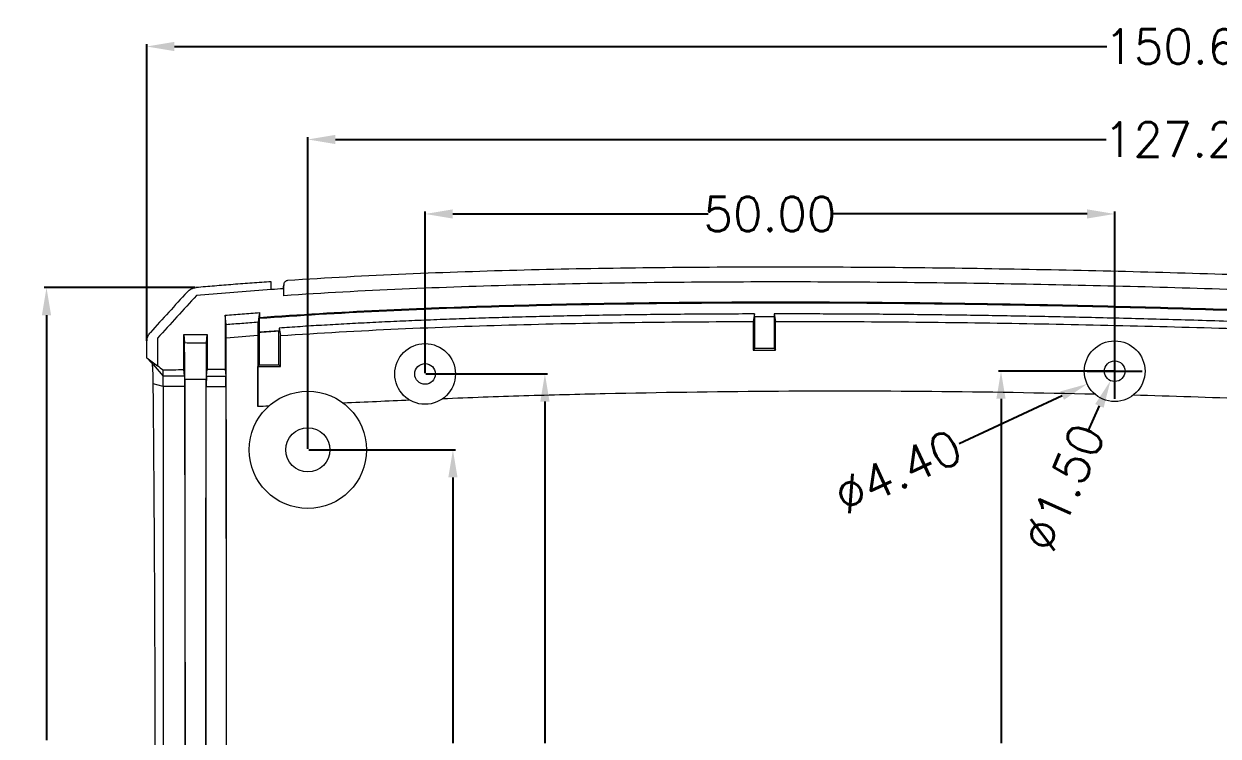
# Model space of a CAD drawing. Header units: inches. Extents: x 319 to 1827, y 1181 to 1488.
# Drawn here: x 567.2 to 653.8, y 1378.6 to 1430.2 of the extents above; entities that cross this region are included whole.
import ezdxf

# ---------------------------------------------------------------- set-up
doc = ezdxf.new("R2010")
doc.units = ezdxf.units.IN
doc.styles.get("Standard").update_dxf_attribs({"font": 'txt', "bigfont": 'gbcbig.shx'})
doc.dimstyles.new('2.5', dxfattribs={"dimtxt": 2.5, "dimasz": 2, "dimexe": 0.18, "dimexo": 0.0625, "dimgap": 0.09, "dimtad": 0, "dimzin": 0, "dimdsep": 46, "dimtxsty": 'Standard', "dimcen": 2, "dimclrd": 3, "dimclre": 3, "dimclrt": 256, "dimadec": 0, "dimazin": 0, "dimtfac": 1, "dimtofl": 0, "dimtmove": 0, "dimatfit": 3, "dimfxl": 1, "dimtolj": 1, "dimtzin": 0, "dimarcsym": 0})

# ---------------------------------------------------------------- blocks, each defined once
blk = doc.blocks.new('*D182')
at = {"color": 3, "lineweight": -2}
for p, q in [((587.839, 1399.41), (587.839, 1422.031)), ((589.839, 1421.851), (645.724, 1421.851)), ((713.039, 1421.851), (657.154, 1421.851)), ((715.039, 1393.26), (715.039, 1422.031))]:
    blk.add_line(p, q, dxfattribs=at)
at = {"color": 3}
for points in [[(589.839, 1422.184), (589.839, 1421.518), (587.839, 1421.851)], [(713.039, 1422.184), (713.039, 1421.518), (715.039, 1421.851)]]:
    blk.add_solid(points, dxfattribs=at)
at = {"layer": 'Defpoints', "color": 0}
for p in [(715.039, 1421.851), (587.839, 1399.348), (715.039, 1393.198)]:
    blk.add_point(p, dxfattribs=at)
at = {"insert": (651.439, 1421.851), "char_height": 2.5, "attachment_point": 5}
blk.add_mtext('\\A1;127.20', dxfattribs=at)
blk = doc.blocks.new('*D183')
at = {"color": 3, "lineweight": -2}
for p, q in [((596.339, 1404.91), (596.339, 1416.63)), ((646.339, 1405.11), (646.339, 1416.63)), ((598.339, 1416.45), (616.874, 1416.45)), ((644.339, 1416.45), (625.804, 1416.45))]:
    blk.add_line(p, q, dxfattribs=at)
at = {"color": 3}
for points in [[(598.339, 1416.783), (598.339, 1416.117), (596.339, 1416.45)], [(644.339, 1416.783), (644.339, 1416.117), (646.339, 1416.45)]]:
    blk.add_solid(points, dxfattribs=at)
at = {"layer": 'Defpoints', "color": 0}
for p in [(646.339, 1416.45), (596.339, 1404.848), (646.339, 1405.048)]:
    blk.add_point(p, dxfattribs=at)
at = {"insert": (621.339, 1416.45), "char_height": 2.5, "attachment_point": 5}
blk.add_mtext('\\A1;50.00', dxfattribs=at)
blk = doc.blocks.new('*D184')
at = {"color": 3, "lineweight": -2}
for p, q in [((576.159, 1407.246), (576.159, 1428.773)), ((726.795, 1402.9), (726.795, 1428.773)), ((578.159, 1428.593), (645.762, 1428.593)), ((724.795, 1428.593), (657.192, 1428.593))]:
    blk.add_line(p, q, dxfattribs=at)
at = {"color": 3}
for points in [[(578.159, 1428.927), (578.159, 1428.26), (576.159, 1428.593)], [(724.795, 1428.927), (724.795, 1428.26), (726.795, 1428.593)]]:
    blk.add_solid(points, dxfattribs=at)
at = {"layer": 'Defpoints', "color": 0}
for p in [(576.159, 1428.593), (576.159, 1407.183), (726.795, 1402.837)]:
    blk.add_point(p, dxfattribs=at)
at = {"insert": (651.477, 1428.593), "char_height": 2.5, "attachment_point": 5}
blk.add_mtext('\\A1;150.64', dxfattribs=at)
blk = doc.blocks.new('*D185')
at = {"color": 3, "lineweight": -2}
for p, q in [((587.902, 1399.348), (598.537, 1399.348)), ((598.357, 1397.348), (598.357, 1378.079)), ((598.357, 1349.048), (598.357, 1368.316)), ((587.902, 1347.048), (598.537, 1347.048))]:
    blk.add_line(p, q, dxfattribs=at)
at = {"color": 3}
for points in [[(598.024, 1397.348), (598.69, 1397.348), (598.357, 1399.348)], [(598.024, 1349.048), (598.69, 1349.048), (598.357, 1347.048)]]:
    blk.add_solid(points, dxfattribs=at)
at = {"layer": 'Defpoints', "color": 0}
for p in [(587.839, 1399.348), (598.357, 1399.348), (587.839, 1347.048)]:
    blk.add_point(p, dxfattribs=at)
at = {"insert": (598.357, 1373.198), "char_height": 2.5, "attachment_point": 5, "rotation": 90}
blk.add_mtext('\\A1;52.30', dxfattribs=at)
blk = doc.blocks.new('*D186')
at = {"color": 3, "lineweight": -2}
for p, q in [((596.402, 1404.848), (605.207, 1404.848)), ((605.027, 1402.848), (605.027, 1378.079)), ((605.027, 1343.548), (605.027, 1368.316)), ((596.402, 1341.548), (605.207, 1341.548))]:
    blk.add_line(p, q, dxfattribs=at)
at = {"color": 3}
for points in [[(604.694, 1402.848), (605.361, 1402.848), (605.027, 1404.848)], [(604.694, 1343.548), (605.361, 1343.548), (605.027, 1341.548)]]:
    blk.add_solid(points, dxfattribs=at)
at = {"layer": 'Defpoints', "color": 0}
for p in [(596.339, 1404.848), (596.339, 1341.548), (605.027, 1341.548)]:
    blk.add_point(p, dxfattribs=at)
at = {"insert": (605.027, 1373.198), "char_height": 2.5, "attachment_point": 5, "rotation": 90}
blk.add_mtext('\\A1;63.30', dxfattribs=at)
blk = doc.blocks.new('*D187')
at = {"color": 3, "lineweight": -2}
for p, q in [((646.277, 1405.048), (637.917, 1405.048)), ((638.097, 1403.048), (638.097, 1378.079)), ((638.097, 1343.348), (638.097, 1368.316)), ((646.277, 1341.348), (637.917, 1341.348))]:
    blk.add_line(p, q, dxfattribs=at)
at = {"color": 3}
for points in [[(637.763, 1403.048), (638.43, 1403.048), (638.097, 1405.048)], [(637.763, 1343.348), (638.43, 1343.348), (638.097, 1341.348)]]:
    blk.add_solid(points, dxfattribs=at)
at = {"layer": 'Defpoints', "color": 0}
for p in [(638.097, 1405.048), (646.339, 1405.048), (646.339, 1341.348)]:
    blk.add_point(p, dxfattribs=at)
at = {"insert": (638.097, 1373.198), "char_height": 2.5, "attachment_point": 5, "rotation": 90}
blk.add_mtext('\\A1;63.70', dxfattribs=at)
blk = doc.blocks.new('*D193')
at = {"color": 3, "lineweight": -2}
for p, q in [((646.339, 1403.048), (646.339, 1407.048)), ((644.339, 1405.048), (648.339, 1405.048)), ((635.057, 1399.81), (642.53, 1403.279))]:
    blk.add_line(p, q, dxfattribs=at)
at = {"color": 3}
blk.add_solid([(642.389, 1403.581), (642.67, 1402.977), (644.344, 1404.121)], dxfattribs=at)
at = {"layer": 'Defpoints', "color": 0}
for p in [(648.335, 1405.974), (644.344, 1404.121)]:
    blk.add_point(p, dxfattribs=at)
at = {"insert": (630.63, 1397.754), "char_height": 2.5, "attachment_point": 5, "rotation": 24.90414}
blk.add_mtext('\\A1;∅4.40', dxfattribs=at)
blk = doc.blocks.new('*D194')
at = {"color": 3, "lineweight": -2}
for p, q in [((646.339, 1403.048), (646.339, 1407.048)), ((644.339, 1405.048), (648.339, 1405.048)), ((644.427, 1400.7), (645.232, 1402.53))]:
    blk.add_line(p, q, dxfattribs=at)
at = {"color": 3}
blk.add_solid([(644.927, 1402.664), (645.537, 1402.396), (646.037, 1404.361)], dxfattribs=at)
at = {"layer": 'Defpoints', "color": 0}
for p in [(646.641, 1405.734), (646.037, 1404.361)]:
    blk.add_point(p, dxfattribs=at)
at = {"insert": (642.629, 1396.612), "char_height": 2.5, "attachment_point": 5, "rotation": 66.25813}
blk.add_mtext('\\A1;∅1.50', dxfattribs=at)
blk = doc.blocks.new('*D197')
at = {"color": 3, "lineweight": -2}
for p, q in [((579.675, 1411.111), (568.71, 1411.111)), ((568.89, 1409.111), (568.89, 1378.288)), ((568.89, 1337.284), (568.89, 1368.108)), ((579.675, 1335.284), (568.71, 1335.284))]:
    blk.add_line(p, q, dxfattribs=at)
at = {"color": 3}
for points in [[(568.556, 1409.111), (569.223, 1409.111), (568.89, 1411.111)], [(568.556, 1337.284), (569.223, 1337.284), (568.89, 1335.284)]]:
    blk.add_solid(points, dxfattribs=at)
at = {"layer": 'Defpoints', "color": 0}
for p in [(568.89, 1411.111), (579.738, 1411.111), (579.738, 1335.284)]:
    blk.add_point(p, dxfattribs=at)
at = {"insert": (568.89, 1373.198), "char_height": 2.5, "attachment_point": 5, "rotation": 90}
blk.add_mtext('\\A1;75.83', dxfattribs=at)

msp = doc.modelspace()

# ---------------------------------------------------------------- linework, layer by layer
at = {"color": 7, "linetype": 'Continuous', "lineweight": 15}
for p, q in [((585.186, 1410.963), (585.186, 1411.539)), ((585.189, 1410.963), (579.762, 1410.537)), ((586.088, 1411.347), (586.056, 1411.022)), ((586.086, 1411.024), (586.086, 1411.317)), ((586.089, 1410.523), (586.089, 1411.024)), ((581.839, 1409.105), (581.839, 1405.176)), ((581.906, 1408.437), (581.839, 1409.105)), ((584.32, 1408.886), (584.339, 1408.926)), ((584.32, 1408.886), (584.32, 1407.894)), ((584.339, 1409.297), (584.339, 1408.926)), ((620.22, 1409.199), (620.129, 1408.654)), ((620.22, 1409.018), (620.22, 1409.199)), ((620.239, 1408.999), (620.22, 1409.018)), ((620.239, 1406.698), (620.239, 1408.999)), ((621.658, 1409.02), (621.639, 1409)), ((621.639, 1409), (621.639, 1406.698)), ((621.658, 1409.201), (621.658, 1409.02)), ((621.658, 1409.201), (621.749, 1408.658)), ((585.739, 1407.975), (585.758, 1407.996)), ((585.739, 1405.498), (585.739, 1407.975)), ((585.758, 1408.177), (585.758, 1407.996)), ((585.758, 1408.177), (585.851, 1407.627)), ((576.159, 1406.026), (576.159, 1407.183)), ((576.939, 1407.437), (576.939, 1405.452)), ((578.839, 1405.161), (578.839, 1407.698)), ((578.839, 1407.698), (578.897, 1407.118)), ((580.48, 1407.108), (580.539, 1407.698)), ((580.539, 1407.698), (580.539, 1405.169)), ((584.339, 1407.876), (584.32, 1407.894)), ((584.339, 1405.498), (584.339, 1407.876)), ((620.125, 1406.583), (620.239, 1406.698)), ((620.125, 1406.583), (621.753, 1406.583)), ((621.639, 1406.698), (620.239, 1406.698)), ((621.639, 1406.698), (621.753, 1406.583)), ((576.476, 1405.682), (576.159, 1406.026)), ((576.476, 1405.682), (576.68, 1405.453)), ((576.611, 1405.532), (576.617, 1405.526)), ((584.222, 1405.381), (584.339, 1405.498)), ((584.339, 1405.498), (585.739, 1405.498)), ((585.856, 1405.381), (585.739, 1405.498)), ((577.339, 1404.694), (577.339, 1405.154)), ((578.895, 1404.694), (577.339, 1404.694)), ((578.895, 1404.694), (578.839, 1405.161)), ((580.482, 1404.694), (580.539, 1405.169)), ((580.482, 1404.694), (581.897, 1404.694)), ((581.839, 1405.176), (581.897, 1404.694)), ((577.339, 1403.931), (576.629, 1404.143)), ((578.9, 1403.931), (577.339, 1403.931)), ((580.463, 1404.435), (578.914, 1404.444)), ((580.477, 1403.931), (581.901, 1403.931)), ((584.216, 1402.48), (584.206, 1402.48))]:
    msp.add_line(p, q, dxfattribs=at)
at = {"color": 8, "linetype": 'Continuous', "lineweight": 15}
msp.add_line((576.617, 1405.526), (577.339, 1404.694), dxfattribs=at)
at = {"color": 8, "linetype": 'Continuous', "lineweight": 15, "flags": 128}
msp.add_lwpolyline([(586.057, 1411.022), (586.058, 1411.032), (586.086, 1411.317)], dxfattribs=at)
at = {"color": 7, "linetype": 'Continuous', "lineweight": 15, "flags": 128}
msp.add_lwpolyline([(584.339, 1409.297), (584.29, 1409.001), (584.259, 1408.81), (584.228, 1408.62)], dxfattribs=at)
at = {"color": 7, "linetype": 'Continuous', "lineweight": 15}
for centre, radius in [((646.339, 1405.048), 2.2), ((596.339, 1404.848), 2.2), ((596.339, 1404.848), 0.75), ((646.339, 1405.048), 0.75), ((587.839, 1399.348), 4.25), ((587.839, 1399.348), 1.6)]:
    msp.add_circle(centre, radius, dxfattribs=at)
for centre, major_axis, ratio, start_param, end_param in [((580.482, 1403.695), (0, 1), 0.005236, 0.043633, 1.332677), ((655.781, 1375.501), (683.679, 0), 0.043661, 1.679162, 1.681074), ((581.896, 1403.695), (0, 1), 0.005236, 4.950509, 6.239552)]:
    msp.add_ellipse(centre, major_axis=major_axis, ratio=ratio, start_param=start_param, end_param=end_param, dxfattribs=at)
for points, knots in [([(723.795, 1406.308), (718.126, 1407.108), (712.442, 1407.827), (701.043, 1409.107), (695.326, 1409.667), (683.885, 1410.615), (678.158, 1411.003), (666.692, 1411.62), (660.954, 1411.849), (649.469, 1412.221), (643.72, 1412.363), (632.226, 1412.555), (626.482, 1412.602), (614.998, 1412.584), (609.258, 1412.522), (597.799, 1412.227), (592.079, 1411.995), (586.369, 1411.619)], [0, 0, 0, 0, 0.125, 0.125, 0.25, 0.25, 0.375, 0.375, 0.5, 0.5, 0.625, 0.625, 0.75, 0.75, 0.875, 0.875, 1, 1, 1, 1]), ([(585.186, 1411.539), (584.725, 1411.506), (583.806, 1411.441), (582.436, 1411.336), (581.082, 1411.227), (580.184, 1411.15), (579.738, 1411.111)], [0, 0, 0, 0, 0.254015, 0.505351, 0.75401, 1, 1, 1, 1]), ([(586.369, 1411.619), (586.293, 1411.614), (586.22, 1411.579), (586.117, 1411.469), (586.086, 1411.394), (586.086, 1411.317)], [0, 0, 0, 0, 0.5, 0.5, 1, 1, 1, 1]), ([(723.688, 1405.238), (718.012, 1406.039), (712.321, 1406.759), (700.908, 1408.041), (695.184, 1408.601), (683.727, 1409.549), (677.992, 1409.936), (666.512, 1410.552), (660.766, 1410.78), (649.266, 1411.15), (643.511, 1411.292), (632.002, 1411.482), (626.251, 1411.528), (614.753, 1411.507), (609.006, 1411.443), (597.533, 1411.142), (591.806, 1410.905), (586.089, 1410.523)], [0, 0, 0, 0, 0.125, 0.125, 0.25, 0.25, 0.375, 0.375, 0.5, 0.5, 0.625, 0.625, 0.75, 0.75, 0.875, 0.875, 1, 1, 1, 1]), ([(579.087, 1410.788), (579.101, 1410.803), (579.143, 1410.848), (579.238, 1410.928), (579.385, 1411.019), (579.56, 1411.087), (579.683, 1411.103), (579.738, 1411.111)], [0, 0, 0, 0, 0.081719, 0.247804, 0.500232, 0.776217, 1, 1, 1, 1]), ([(579.762, 1410.537), (579.292, 1410.02), (578.821, 1409.503), (578.351, 1408.987), (577.88, 1408.47), (577.41, 1407.953), (576.939, 1407.437)], [0, 0, 0, 0, 0.002102482, 0.002102482, 0.002102482, 0.004204969, 0.004204969, 0.004204969, 0.004204969]), ([(584.32, 1408.886), (590.095, 1409.308), (595.888, 1409.571), (607.487, 1409.91), (613.296, 1409.986), (624.923, 1410.028), (630.74, 1409.988), (642.376, 1409.809), (648.196, 1409.672), (659.834, 1409.309), (665.651, 1409.077), (677.273, 1408.467), (683.08, 1408.085), (694.672, 1407.135), (700.453, 1406.571), (711.986, 1405.28), (717.737, 1404.552), (723.474, 1403.742)], [0, 0, 0, 0, 0.125, 0.125, 0.25, 0.25, 0.375, 0.375, 0.5, 0.5, 0.625, 0.625, 0.75, 0.75, 0.875, 0.875, 1, 1, 1, 1]), ([(723.48, 1403.78), (717.743, 1404.59), (711.989, 1405.318), (700.453, 1406.609), (694.669, 1407.174), (683.082, 1408.123), (677.277, 1408.505), (665.655, 1409.116), (659.84, 1409.347), (648.204, 1409.71), (642.386, 1409.847), (630.751, 1410.026), (624.934, 1410.066), (613.309, 1410.025), (607.5, 1409.948), (595.902, 1409.61), (590.114, 1409.347), (584.339, 1408.926)], [0, 0, 0, 0, 0.125, 0.125, 0.25, 0.25, 0.375, 0.375, 0.5, 0.5, 0.625, 0.625, 0.75, 0.75, 0.875, 0.875, 1, 1, 1, 1]), ([(581.839, 1409.105), (582.253, 1409.138), (583.086, 1409.205), (583.92, 1409.266), (584.339, 1409.297)], [0, 0, 0, 0, 0.497476, 1, 1, 1, 1]), ([(620.22, 1409.199), (619.456, 1409.196), (617.945, 1409.192), (615.704, 1409.177), (613.51, 1409.158), (611.357, 1409.132), (609.245, 1409.101), (607.173, 1409.064), (605.142, 1409.021), (603.151, 1408.971), (601.202, 1408.916), (599.296, 1408.855), (597.436, 1408.788), (595.623, 1408.715), (593.857, 1408.638), (592.14, 1408.555), (590.473, 1408.468), (588.856, 1408.375), (587.29, 1408.28), (586.263, 1408.211), (585.758, 1408.177)], [0, 0, 0, 0, 0.066369, 0.131183, 0.194706, 0.25706, 0.318259, 0.37831, 0.437217, 0.494972, 0.551528, 0.606835, 0.660848, 0.713529, 0.764842, 0.814758, 0.86325, 0.910299, 0.955886, 1, 1, 1, 1]), ([(656.12, 1408.609), (655.284, 1408.637), (653.627, 1408.691), (651.167, 1408.764), (648.756, 1408.831), (646.397, 1408.891), (644.09, 1408.945), (641.835, 1408.993), (639.631, 1409.036), (637.476, 1409.074), (635.369, 1409.106), (633.307, 1409.133), (631.288, 1409.155), (629.306, 1409.173), (627.358, 1409.186), (625.438, 1409.195), (623.541, 1409.2), (622.284, 1409.2), (621.658, 1409.201)], [0, 0, 0, 0, 0.072793, 0.144188, 0.21414, 0.282601, 0.349531, 0.41494, 0.478876, 0.541382, 0.602507, 0.662299, 0.720852, 0.778305, 0.834803, 0.890488, 0.945505, 1, 1, 1, 1]), ([(581.906, 1408.437), (582.29, 1408.468), (583.063, 1408.532), (583.838, 1408.59), (584.228, 1408.62)], [0, 0, 0, 0, 0.496187, 1, 1, 1, 1]), ([(581.912, 1407.455), (581.912, 1407.59), (581.912, 1407.717), (581.911, 1407.951), (581.911, 1408.055), (581.909, 1408.318), (581.907, 1408.422), (581.906, 1408.437)], [0, 0, 0, 0, 0.25, 0.25, 0.5, 0.5, 1, 1, 1, 1]), ([(584.228, 1408.62), (584.227, 1408.612), (584.225, 1408.583), (584.223, 1408.484), (584.222, 1408.414), (584.219, 1408.153), (584.218, 1407.911), (584.217, 1407.641)], [0, 0, 0, 0, 0.25, 0.25, 0.5, 0.5, 1, 1, 1, 1]), ([(584.32, 1407.894), (584.559, 1407.912), (585.038, 1407.946), (585.518, 1407.979), (585.758, 1407.996)], [0, 0, 0, 0, 0.498251, 1, 1, 1, 1]), ([(585.851, 1407.627), (591.532, 1408.022), (597.238, 1408.264), (605.815, 1408.495), (608.677, 1408.55), (614.402, 1408.625), (617.265, 1408.646), (620.129, 1408.654)], [0, 0, 0, 0, 0.5, 0.5, 0.75, 0.75, 1, 1, 1, 1]), ([(620.129, 1408.654), (620.129, 1408.31), (620.127, 1407.62), (620.126, 1406.929), (620.125, 1406.583)], [0, 0, 0, 0, 0.499963, 1, 1, 1, 1]), ([(621.749, 1408.658), (627.461, 1408.663), (633.174, 1408.616), (641.746, 1408.475), (644.604, 1408.417), (650.32, 1408.28), (653.178, 1408.201), (656.036, 1408.111)], [0, 0, 0, 0, 0.5, 0.5, 0.75, 0.75, 1, 1, 1, 1]), ([(621.753, 1406.583), (621.752, 1406.93), (621.751, 1407.622), (621.749, 1408.312), (621.749, 1408.658)], [0, 0, 0, 0, 0.500047, 1, 1, 1, 1]), ([(576.159, 1407.183), (576.16, 1407.215), (576.162, 1407.283), (576.179, 1407.389), (576.209, 1407.505), (576.259, 1407.626), (576.328, 1407.749), (576.39, 1407.823), (576.422, 1407.861)], [0, 0, 0, 0, 0.12815, 0.272703, 0.43337, 0.609296, 0.798937, 1, 1, 1, 1]), ([(578.839, 1407.698), (579.122, 1407.698), (579.689, 1407.698), (580.255, 1407.698), (580.539, 1407.698), (580.539, 1407.698)], [0.000134, 0.000134, 0.000134, 0.000134, 0.5, 1, 1.000453, 1.000453, 1.000453, 1.000453]), ([(578.914, 1404.444), (578.914, 1404.506), (578.914, 1404.637), (578.913, 1404.841), (578.913, 1405.064), (578.912, 1405.304), (578.911, 1405.555), (578.91, 1405.814), (578.909, 1406.074), (578.908, 1406.343), (578.906, 1406.592), (578.904, 1406.798), (578.902, 1406.944), (578.9, 1407.039), (578.899, 1407.096), (578.898, 1407.111), (578.897, 1407.118)], [0, 0, 0, 0, 0.042474, 0.090456, 0.144123, 0.203621, 0.269034, 0.340364, 0.417499, 0.500182, 0.60487, 0.701324, 0.78909, 0.86803, 0.938246, 1, 1, 1, 1]), ([(580.48, 1407.108), (580.48, 1407.104), (580.479, 1407.095), (580.478, 1407.067), (580.477, 1407.029), (580.476, 1406.978), (580.475, 1406.915), (580.474, 1406.838), (580.474, 1406.749), (580.473, 1406.646), (580.472, 1406.532), (580.471, 1406.404), (580.47, 1406.265), (580.469, 1406.115), (580.468, 1405.955), (580.467, 1405.785), (580.467, 1405.607), (580.466, 1405.423), (580.465, 1405.232), (580.465, 1405.037), (580.464, 1404.838), (580.464, 1404.638), (580.464, 1404.502), (580.463, 1404.435)], [0, 0, 0, 0, 0.043144, 0.087192, 0.132097, 0.177808, 0.224266, 0.271403, 0.319146, 0.367414, 0.416123, 0.46518, 0.514491, 0.563957, 0.613479, 0.662957, 0.712289, 0.761379, 0.81013, 0.858451, 0.906256, 0.953464, 1, 1, 1, 1]), ([(581.936, 1373.198), (581.936, 1378.977), (581.934, 1384.75), (581.928, 1393.345), (581.925, 1396.193), (581.92, 1401.852), (581.916, 1404.662), (581.912, 1407.455)], [0, 0, 0, 0, 0.5, 0.5, 0.75, 0.75, 1, 1, 1, 1]), ([(585.856, 1405.381), (585.855, 1405.756), (585.853, 1406.506), (585.852, 1407.254), (585.851, 1407.627)], [0, 0, 0, 0, 0.50003, 1, 1, 1, 1]), ([(576.629, 1404.143), (576.628, 1404.19), (576.627, 1404.284), (576.625, 1404.42), (576.623, 1404.551), (576.619, 1404.73), (576.612, 1404.945), (576.603, 1405.17), (576.592, 1405.354), (576.581, 1405.484), (576.569, 1405.568), (576.562, 1405.585), (576.558, 1405.593)], [0, 0, 0, 0, 0.059436, 0.118488, 0.177504, 0.236834, 0.3687, 0.500549, 0.632041, 0.764046, 0.881832, 1, 1, 1, 1]), ([(584.216, 1402.48), (584.217, 1402.803), (584.218, 1403.449), (584.22, 1404.416), (584.221, 1405.059), (584.222, 1405.381)], [0, 0, 0, 0, 0.3333416, 0.6666686, 1, 1, 1, 1]), ([(584.222, 1405.381), (584.493, 1405.381), (585.038, 1405.381), (585.582, 1405.381), (585.856, 1405.381)], [0, 0, 0, 0, 0.4979508, 1, 1, 1, 1]), ([(577.339, 1403.931), (577.339, 1404.14), (577.339, 1404.331), (577.339, 1404.604), (577.339, 1404.685), (577.339, 1404.694)], [0, 0, 0, 0, 0.5, 0.5, 1, 1, 1, 1]), ([(578.895, 1404.694), (578.896, 1404.685), (578.897, 1404.604), (578.898, 1404.331), (578.899, 1404.14), (578.9, 1403.931)], [0, 0, 0, 0, 0.5, 0.5, 1, 1, 1, 1]), ([(576.777, 1373.198), (576.777, 1373.587), (576.777, 1374.367), (576.776, 1375.535), (576.775, 1376.703), (576.774, 1377.868), (576.772, 1379.033), (576.77, 1380.196), (576.767, 1381.358), (576.764, 1382.519), (576.76, 1383.678), (576.757, 1384.836), (576.752, 1385.993), (576.747, 1387.149), (576.741, 1388.681), (576.731, 1390.587), (576.718, 1392.864), (576.703, 1395.134), (576.687, 1397.398), (576.669, 1399.654), (576.65, 1401.904), (576.636, 1403.396), (576.629, 1404.143)], [0, 0, 0, 0, 0.037445, 0.074851, 0.112222, 0.149559, 0.186866, 0.224146, 0.261402, 0.298636, 0.335852, 0.373052, 0.410239, 0.447417, 0.484588, 0.558261, 0.631881, 0.705472, 0.779057, 0.852658, 0.926298, 1, 1, 1, 1]), ([(577.339, 1403.931), (577.339, 1401.899), (577.339, 1397.328), (577.339, 1389.479), (577.339, 1381.201), (577.339, 1375.784), (577.339, 1373.198)], [0, 0, 0, 0, 0.25, 0.5, 0.75, 1, 1, 1, 1]), ([(578.9, 1403.931), (578.9, 1403.583), (578.901, 1402.889), (578.903, 1401.844), (578.904, 1400.797), (578.905, 1399.749), (578.906, 1398.699), (578.907, 1397.647), (578.908, 1396.594), (578.909, 1395.539), (578.91, 1394.483), (578.911, 1393.426), (578.912, 1392.367), (578.913, 1391.308), (578.913, 1390.247), (578.914, 1389.186), (578.915, 1388.123), (578.915, 1387.06), (578.916, 1385.996), (578.916, 1384.932), (578.917, 1383.867), (578.917, 1382.801), (578.918, 1381.735), (578.918, 1380.669), (578.918, 1379.602), (578.919, 1378.535), (578.919, 1377.468), (578.919, 1376.4), (578.919, 1375.333), (578.919, 1374.265), (578.919, 1373.553), (578.919, 1373.198)], [0, 0, 0, 0, 0.034551, 0.0691, 0.103647, 0.138191, 0.172733, 0.20727, 0.241803, 0.276332, 0.310856, 0.345375, 0.379887, 0.414394, 0.448894, 0.483387, 0.517872, 0.55235, 0.58682, 0.621282, 0.655736, 0.690183, 0.724624, 0.75906, 0.793491, 0.827918, 0.862341, 0.896761, 0.931177, 0.96559, 1, 1, 1, 1]), ([(578.914, 1404.444), (578.914, 1404.091), (578.915, 1403.385), (578.917, 1402.322), (578.918, 1401.258), (578.919, 1400.192), (578.92, 1399.124), (578.921, 1398.055), (578.922, 1396.984), (578.923, 1395.912), (578.924, 1394.838), (578.925, 1393.763), (578.926, 1392.687), (578.927, 1391.609), (578.927, 1390.531), (578.928, 1389.452), (578.929, 1388.371), (578.929, 1387.29), (578.93, 1386.209), (578.931, 1385.126), (578.931, 1384.044), (578.932, 1382.96), (578.932, 1381.876), (578.932, 1380.792), (578.933, 1379.708), (578.933, 1378.623), (578.933, 1377.538), (578.933, 1376.453), (578.933, 1375.368), (578.933, 1374.283), (578.933, 1373.559), (578.933, 1373.198)], [0, 0, 0, 0, 0.034551, 0.0691, 0.103647, 0.138191, 0.172732, 0.20727, 0.241804, 0.276333, 0.310858, 0.345378, 0.379892, 0.4144, 0.448903, 0.483398, 0.517886, 0.552367, 0.58684, 0.621304, 0.655762, 0.690212, 0.724655, 0.759091, 0.793522, 0.827947, 0.862367, 0.896782, 0.931192, 0.965598, 1, 1, 1, 1]), ([(580.444, 1373.198), (580.444, 1373.601), (580.444, 1374.407), (580.444, 1375.617), (580.444, 1376.827), (580.444, 1378.037), (580.445, 1379.247), (580.445, 1380.456), (580.445, 1381.665), (580.446, 1382.874), (580.446, 1384.082), (580.447, 1385.289), (580.448, 1386.496), (580.448, 1387.702), (580.449, 1388.907), (580.45, 1390.111), (580.451, 1391.314), (580.451, 1392.515), (580.452, 1393.715), (580.453, 1394.914), (580.454, 1396.111), (580.456, 1397.306), (580.457, 1398.5), (580.458, 1399.691), (580.459, 1400.881), (580.461, 1402.068), (580.462, 1403.253), (580.463, 1404.041), (580.463, 1404.435)], [0, 0, 0, 0, 0.038372, 0.076749, 0.115131, 0.153519, 0.191913, 0.230315, 0.268723, 0.30714, 0.345564, 0.383998, 0.422442, 0.460895, 0.499358, 0.53783, 0.576311, 0.614799, 0.653295, 0.691798, 0.730307, 0.768822, 0.807342, 0.845867, 0.884396, 0.922928, 0.961463, 1, 1, 1, 1]), ([(580.458, 1373.198), (580.458, 1378.372), (580.46, 1383.542), (580.466, 1393.817), (580.471, 1398.902), (580.477, 1403.931)], [0, 0, 0, 0, 0.5, 0.5, 1, 1, 1, 1]), ([(581.901, 1403.931), (581.908, 1398.902), (581.913, 1393.805), (581.919, 1383.53), (581.921, 1378.372), (581.921, 1373.198)], [0, 0, 0, 0, 0.5, 0.5, 1, 1, 1, 1]), ([(644.912, 1403.373), (640.964, 1403.466), (637.017, 1403.533), (629.125, 1403.607), (625.179, 1403.611), (617.291, 1403.552), (613.348, 1403.492), (607.437, 1403.362), (605.467, 1403.312), (601.53, 1403.192), (599.562, 1403.12), (597.595, 1403.041)], [0, 0, 0, 0, 0.25, 0.25, 0.5, 0.5, 0.75, 0.75, 0.875, 0.875, 1, 1, 1, 1]), ([(714.481, 1398.488), (711.71, 1398.807), (708.937, 1399.116), (703.385, 1399.7), (700.607, 1399.977), (695.047, 1400.499), (692.265, 1400.745), (686.699, 1401.207), (683.915, 1401.423), (675.562, 1402.029), (669.99, 1402.376), (661.627, 1402.799), (658.839, 1402.923), (653.26, 1403.138), (650.47, 1403.228), (647.68, 1403.303)], [0, 0, 0, 0, 0.125, 0.125, 0.25, 0.25, 0.375, 0.375, 0.5, 0.5, 0.75, 0.75, 0.875, 0.875, 1, 1, 1, 1])]:
    msp.add_open_spline(points, degree=3, knots=knots, dxfattribs=at)
for points in [[(579.087, 1410.788), (578.199, 1409.813), (577.31, 1408.837), (576.422, 1407.861)], [(586.089, 1411.024), (585.789, 1411.004), (585.489, 1410.984), (585.189, 1410.963)], [(620.22, 1409.018), (620.699, 1409.018), (621.179, 1409.019), (621.658, 1409.02)], [(621.639, 1409), (621.172, 1409), (620.706, 1408.999), (620.239, 1408.999)], [(584.339, 1407.876), (584.494, 1407.888), (584.804, 1407.91), (585.271, 1407.943), (585.583, 1407.965), (585.739, 1407.975)], [(578.897, 1407.118), (579.425, 1407.114), (579.953, 1407.111), (580.48, 1407.108)], [(584.217, 1407.641), (583.448, 1407.582), (582.68, 1407.52), (581.912, 1407.455)], [(584.217, 1407.641), (584.213, 1405.929), (584.21, 1404.208), (584.206, 1402.48)], [(576.159, 1406.026), (576.419, 1405.829), (576.679, 1405.632), (576.939, 1405.435)], [(576.939, 1405.452), (577.072, 1405.352), (577.206, 1405.253), (577.339, 1405.154)], [(577.339, 1405.154), (577.839, 1405.156), (578.339, 1405.159), (578.839, 1405.161)], [(595.238, 1402.943), (593.627, 1402.874), (592.017, 1402.803), (590.408, 1402.733)], [(584.999, 1402.509), (584.738, 1402.499), (584.477, 1402.49), (584.216, 1402.48)]]:
    msp.add_open_spline(points, degree=3, dxfattribs=at)

# ---------------------------------------------------------------- dimensions: what is measured, and where the dimension line sits
for base, p1, p2, picture, middle in [((576.159, 1428.593), (726.795, 1402.837), (576.159, 1407.183), '*D184', (651.477, 1428.593)), ((715.039, 1421.851), (587.839, 1399.348), (715.039, 1393.198), '*D182', (651.439, 1421.851)), ((646.339, 1416.45), (596.339, 1404.848), (646.339, 1405.048), '*D183', (621.339, 1416.45))]:
    dim = msp.add_linear_dim(base=base, p1=p1, p2=p2, dimstyle='2.5')
    dim.commit()
    dim.dimension.update_dxf_attribs({"geometry": picture, "text_midpoint": middle})
for base, p1, p2, picture, middle in [((568.89, 1411.111), (579.738, 1335.284), (579.738, 1411.111), '*D197', (568.89, 1373.198)), ((605.027, 1341.548), (596.339, 1404.848), (596.339, 1341.548), '*D186', (605.027, 1373.198)), ((638.097, 1405.048), (646.339, 1341.348), (646.339, 1405.048), '*D187', (638.097, 1373.198)), ((598.357, 1399.348), (587.839, 1347.048), (587.839, 1399.348), '*D185', (598.357, 1373.198))]:
    dim = msp.add_linear_dim(base=base, p1=p1, p2=p2, angle=90, dimstyle='2.5')
    dim.commit()
    dim.dimension.update_dxf_attribs({"geometry": picture, "text_midpoint": middle})
dim = msp.add_diameter_dim_2p(p1=(648.335, 1405.974), p2=(644.344, 1404.121), dimstyle='2.5')
dim.commit()
dim.dimension.update_dxf_attribs({"geometry": '*D193', "text_midpoint": (630.63, 1397.754), "dimtype": 163})
dim = msp.add_diameter_dim_2p(p1=(646.641, 1405.734), p2=(646.037, 1404.361), dimstyle='2.5')
dim.commit()
dim.dimension.update_dxf_attribs({"geometry": '*D194', "text_midpoint": (642.629, 1396.612)})

doc.saveas('drawing.dxf')
